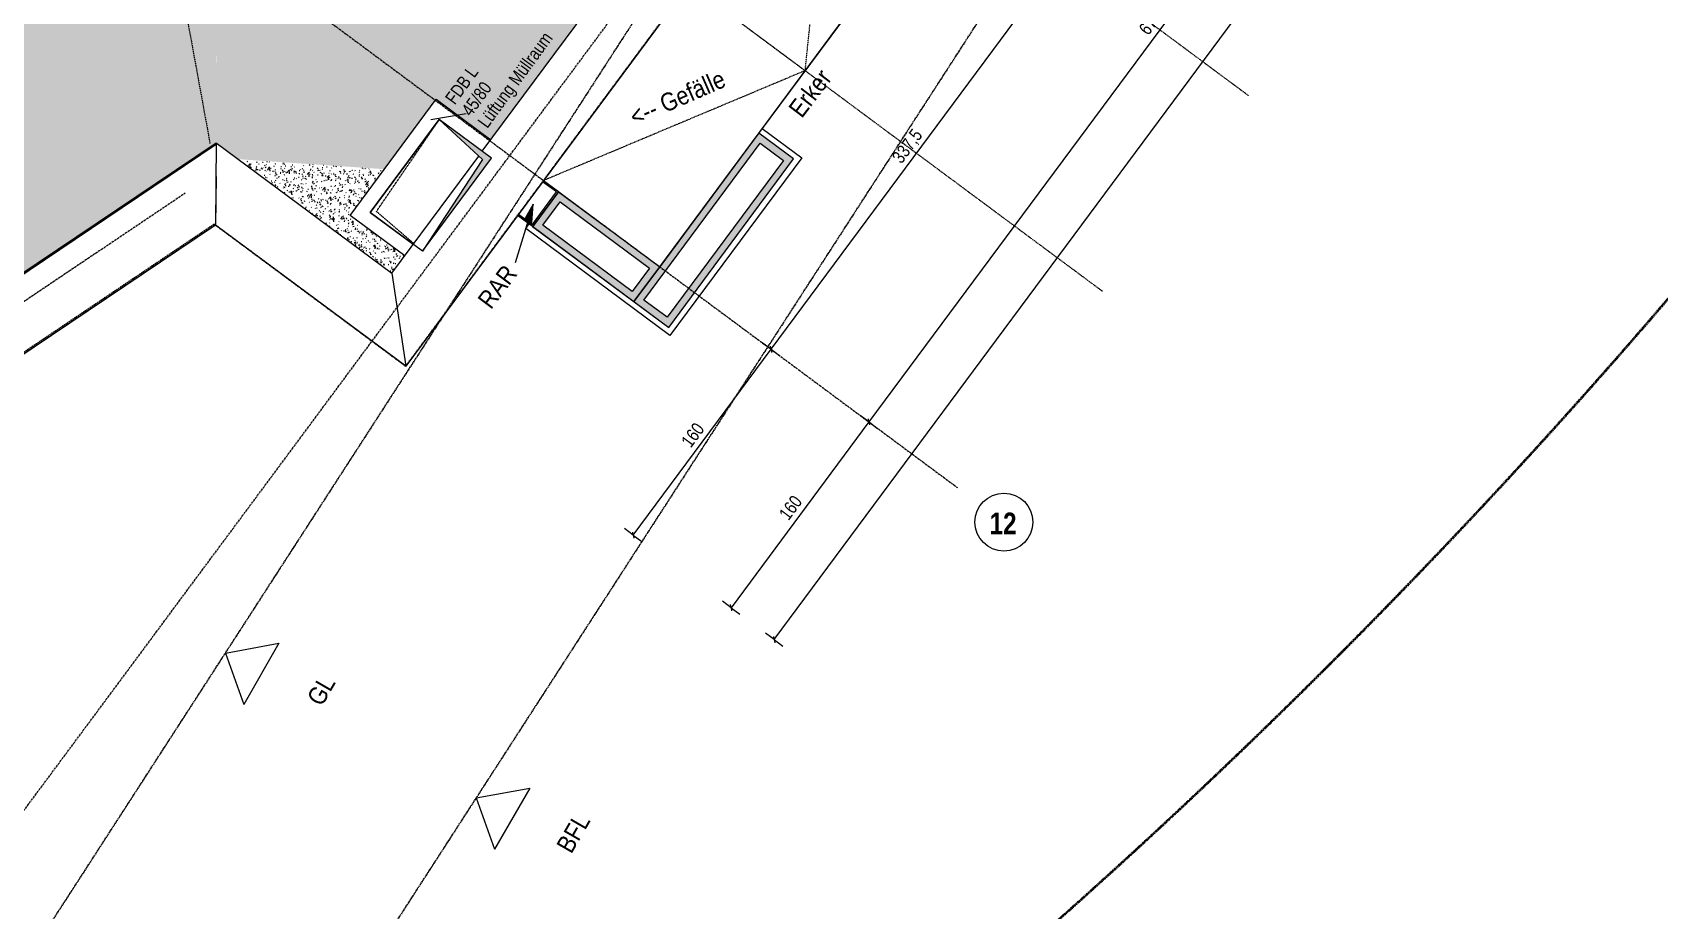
# Model space of a CAD drawing. Header units: centimetres. Extents: x -4512 to 25286, y -2765 to 13485.
# Drawn here: x 20640 to 21764, y 9664 to 10271 of the extents above; entities that cross this region are included whole.
import ezdxf

# ---------------------------------------------------------------- set-up
doc = ezdxf.new("R2010")
doc.units = ezdxf.units.CM
for name, pattern in [('_Referenzebene_', [0.6, 0.4, -0.1, 0, -0.1]), ('DB_Strichlinie', [0.215, 0.15, -0.065]), ('DB_Strichpunkt', [0.28, 0.15, -0.065, 0, -0.065]), ('Grundgrenze', [0.9, 0.4, -0.1, 0.1, -0.1, 0.1, -0.1]), ('Rasterlinie', [2.2225, 1.27, -0.3175, 0.3175, -0.3175]), ('Verdeckt 0_5', [0.10584, 0.05292, -0.05292])]:
    doc.linetypes.add(name, pattern=pattern)
for name, color, linetype, lineweight in [('A-ANNO-DIMS', 7, 'Continuous', 5), ('A-ANNO-DIMS-50', 7, 'Continuous', 5), ('A-DETL-GENF', 7, 'Continuous', 9), ('A-FLOR', 7, 'Continuous', 9), ('A-FLOR-PATT', 7, 'Continuous', 9), ('A-GENM', 7, 'Continuous', 9), ('A-GENM-IDEN', 7, 'Continuous', 5), ('A-GLAZ-CWMG', 7, 'Continuous', 9), ('A-WALL', 7, 'Continuous', 9), ('I-WALL', 7, 'Continuous', 9), ('Q-SPCQ', 7, 'Continuous', 9), ('S-GRID', 7, 'Continuous', 5), ('S-GRID-IDEN', 7, 'Continuous', 13), ('Text', 7, 'Continuous', 5)]:
    doc.layers.add(name, color=color, linetype=linetype, lineweight=lineweight)
doc.layers.add('A-DETL', color=251, linetype='Continuous', lineweight=9, true_color=0x4f4f4f)
doc.layers.add('C-PROP-LINE', color=96, linetype='Grundgrenze', lineweight=25, true_color=0x008000)
doc.styles.add('Arial', font='arial.ttf', dxfattribs={"width": 0.85, "height": 12.5})
doc.styles.add('Arial Unicode MS_3', font='ARIALUNI.ttf', dxfattribs={"width": 0.8, "height": 9})
doc.styles.add('Arial Unicode MS_4', font='ARIALUNI.ttf', dxfattribs={"width": 0.85, "height": 12.5})
doc.styles.add('Arial Unicode MS_B', font='', dxfattribs={"width": 0.8, "height": 15})
doc.styles.add('Arial_2', font='arial.ttf', dxfattribs={"width": 0.8, "height": 9})
doc.styles.get('Arial Unicode MS_B').set_extended_font_data('Arial Unicode MS', bold=True)
doc.dimstyles.new('M_1_100', dxfattribs={"dimscale": 30.48, "dimtxt": 9.052604, "dimasz": 0.098425, "dimexe": 0.246063, "dimexo": 0.0625, "dimgap": 0.032808, "dimtad": 1, "dimdec": 1, "dimrnd": 0.5, "dimdsep": 46, "dimtxsty": 'Arial Unicode MS_3', "dimblk1": 'OBLIQUE', "dimblk2": 'OBLIQUE', "dimsah": 1, "dimcen": 0.09, "dimazin": 0, "dimtfac": 1, "dimtdec": 4, "dimtix": 1, "dimtmove": 0, "dimatfit": 3, "dimfxl": 0.246063, "dimfxlon": 1, "dimtvp": 1, "dimtolj": 1, "dimtzin": 0, "dimlwd": 13, "dimlwe": 13, "dimarcsym": 2})

# ---------------------------------------------------------------- blocks, each defined once
blk = doc.blocks.new('062_HNP_Attikaverblechung - 062_Attikaverblechung-14013496-DD - FOK AF 300')
at = {"layer": 'A-GENM', "lineweight": 5}
for p, q in [((-19.2, -27.4), (0, 0)), ((0, 0), (1424.7, 0)), ((1378.7, -46), (-31.6, -46))]:
    blk.add_line(p, q, dxfattribs=at)
blk = doc.blocks.new('062_HNP_Attikaverblechung - 062_Attikaverblechung-6400280-DD - FOK AF 300')
at = {"layer": 'A-GENM', "lineweight": 5}
for p, q in [((0.9, 0), (760, 0)), ((714, -46), (760, 0)), ((171.5, -46), (0.9, -46)), ((714, -46), (241.5, -46))]:
    blk.add_line(p, q, dxfattribs=at)
blk = doc.blocks.new('062_HNP_Attikaverblechung - 062_Attikaverblechung-14013508-DD - FOK AF 300')
at = {"layer": 'A-GENM', "lineweight": 5}
for p, q in [((0, 0), (163.8, 0)), ((46, -46), (0, 0)), ((197.2, -46), (163.8, 0)), ((197.2, -46), (46, -46))]:
    blk.add_line(p, q, dxfattribs=at)
blk = doc.blocks.new('Rechteckiger Pfosten - 100x120-9620033-DD - FOK AF 300')
at = {"layer": 'A-GLAZ-CWMG'}
blk.add_line((34465.5, 10201.4), (34396.7, 10108.7), dxfattribs=at)
blk = doc.blocks.new('Rechteckiger Pfosten - 100x120-9620021-DD - FOK AF 300')
at = {"layer": 'A-GLAZ-CWMG'}
blk.add_line((34528.9, 10287), (34465.5, 10201.4), dxfattribs=at)
blk = doc.blocks.new('HNP_Pflanztog - Planztrog mit Boden-19682215-DD - FOK AF 300')
at = {"layer": 'Q-SPCQ', "true_color": 0xcbcbcb}
h = blk.add_hatch(color=9, dxfattribs=at)
h.paths.add_polyline_path([(25, 140), (25, 5), (5, 5), (5, 140), (23.3, 140)])
h.paths.add_polyline_path([(30, 0), (30, 145), (0, 145), (0, 0), (28.7, 0)])
at = {"layer": 'Q-SPCQ', "lineweight": 5}
for p, q in [((30, 145), (0, 145)), ((5, 5), (5, 140)), ((5, 140), (25, 140)), ((25, 140), (25, 5)), ((30, 0), (30, 145)), ((0, 30), (0, 0)), ((0, 0), (30, 0)), ((25, 5), (5, 5))]:
    blk.add_line(p, q, dxfattribs=at)
blk = doc.blocks.new('HNP_Pflanztog - Planztrog mit Boden-19686888-DD - FOK AF 300')
at = {"layer": 'Q-SPCQ', "true_color": 0xcbcbcb}
h = blk.add_hatch(color=9, dxfattribs=at)
h.paths.add_polyline_path([(0, 0), (30, 0), (30, 87), (0, 87), (0, 3.4)])
h.paths.add_polyline_path([(5, 5), (5, 82), (25, 82), (25, 5), (5, 5)])
at = {"layer": 'Q-SPCQ', "lineweight": 5}
for p, q in [((0, 87), (0, 0)), ((30, 87), (0, 87)), ((5, 5), (5, 82)), ((5, 82), (25, 82)), ((25, 82), (25, 5)), ((0, 0), (30, 0)), ((25, 5), (5, 5))]:
    blk.add_line(p, q, dxfattribs=at)
blk = doc.blocks.new('HNP_DD_Symbol - DD_Symbol_L-15163051-DD - FOK AF 300')
at = {"layer": 'A-GENM', "linetype": 'DB_Strichlinie'}
for p, q in [((79.4, -8), (77, -42)), ((77, -42), (0, -45))]:
    blk.add_line(p, q, dxfattribs=at)
blk = doc.blocks.new('HNP_BD_Symbol - BD_Symbol-7671377-DD - FOK AF 300')
at = {"layer": 'A-DETL-GENF', "true_color": 0xc0c0c0}
blk.add_hatch(color=9, dxfattribs=at).paths.add_polyline_path([(80, 0), (0, 0), (0, -45), (4.5, -4.5), (78, -0.1)])
at = {"layer": 'A-DETL-GENF'}
for p, q in [((80, 0), (0, 0)), ((0, 0), (0, -45)), ((0, -45), (4.5, -4.5)), ((4.5, -4.5), (80, 0))]:
    blk.add_line(p, q, dxfattribs=at)
at = {"layer": 'A-GENM'}
for p, q in [((0, 0), (0, -45)), ((80, 0), (0, 0)), ((80, 0), (80, -45)), ((80, -45), (0, -45))]:
    blk.add_line(p, q, dxfattribs=at)
blk = doc.blocks.new('Family - ___-3356438-DD - FOK AF 300')
at = {"layer": 'C-PROP-LINE', "color": 1, "true_color": 0xff0000}
blk.add_arc((31751.1, 12946.6), 4399.2, 307.0818, 334.045, dxfattribs=at)
blk = doc.blocks.new('Family - ___-3356490-DD - FOK AF 300')
at = {"layer": 'C-PROP-LINE', "color": 1, "true_color": 0xff0000}
for p, q in [((33969, 9644.5), (36027.4, 12828.4)), ((36251.5, 12806.7), (34090, 9463.3))]:
    blk.add_line(p, q, dxfattribs=at)
blk = doc.blocks.new('Family - ___-4252337-DD - FOK AF 300')
at = {"layer": 'C-PROP-LINE', "color": 5, "lineweight": 35, "true_color": 0x0000ff}
blk.add_arc((31751.1, 12946.6), 4399.2, 307.0818, 334.045, dxfattribs=at)
blk = doc.blocks.new('Family - ___-5162724-DD - FOK AF 300')
at = {"layer": 'C-PROP-LINE', "linetype": '_Referenzebene_'}
for p, q in [((34221.1, 10039.9), (36030.2, 12478.6)), ((33603.5, 9811.6), (34088.8, 10138.1)), ((34088.8, 10138.1), (34221.1, 10039.9))]:
    blk.add_line(p, q, dxfattribs=at)
blk = doc.blocks.new('Raster - Raster horizontal Kreis-118396-DD - FOK AF 300')
at = {"layer": 'S-GRID-IDEN'}
blk.add_circle((0, 0), 0.4, dxfattribs=at)
blk = doc.blocks.new('DIMBLOCK25-DD - FOK AF 300')
at = {"layer": 'A-ANNO-DIMS-50', "lineweight": 13}
for p, q in [((21620, 10543.5), (21217.9, 10001.4)), ((21620, 10543.5), (21614, 10548)), ((21620, 10543.5), (21619.7, 10545.6)), ((21620, 10543.5), (21620.4, 10541.4)), ((21620, 10543.5), (21626.1, 10539.1)), ((21217.9, 10001.4), (21211.9, 10005.9)), ((21217.9, 10001.4), (21217.6, 10003.5)), ((21217.9, 10001.4), (21218.2, 9999.3)), ((21217.9, 10001.4), (21223.9, 9996.9))]:
    blk.add_line(p, q, dxfattribs=at)
at = {"layer": 'A-ANNO-DIMS-50', "color": 0, "lineweight": 13, "insert": (21403.8, 10273.4), "char_height": 9, "width": 19.916, "attachment_point": 1, "rotation": 53.4303, "line_spacing_factor": 1.117605, "style": 'Arial Unicode MS_3'}
blk.add_mtext('675', dxfattribs=at)
blk = doc.blocks.new('_Oblique')
at = {"color": 0, "linetype": 'ByBlock', "lineweight": -2}
blk.add_line((-0.5, -0.5), (0.5, 0.5), dxfattribs=at)
blk = doc.blocks.new('DIMBLOCK26-DD - FOK AF 300')
at = {"layer": 'A-ANNO-DIMS-50', "lineweight": 13}
for p, q in [((21217.9, 10001.4), (21122.6, 9873)), ((21217.9, 10001.4), (21211.9, 10005.9)), ((21217.9, 10001.4), (21217.6, 10003.5)), ((21217.9, 10001.4), (21218.2, 9999.3)), ((21217.9, 10001.4), (21223.9, 9996.9)), ((21122.6, 9873), (21116.6, 9877.5)), ((21122.6, 9873), (21122.3, 9875.1)), ((21122.6, 9873), (21123, 9870.9)), ((21122.6, 9873), (21128.7, 9868.6))]:
    blk.add_line(p, q, dxfattribs=at)
at = {"layer": 'A-ANNO-DIMS-50', "color": 0, "lineweight": 13, "insert": (21155.1, 9938.1), "char_height": 9, "width": 19.916, "attachment_point": 1, "rotation": 53.4303, "line_spacing_factor": 1.117605, "style": 'Arial Unicode MS_3'}
blk.add_mtext('160', dxfattribs=at)
blk = doc.blocks.new('DIMBLOCK27-DD - FOK AF 300')
at = {"layer": 'A-ANNO-DIMS-50', "lineweight": 13}
for p, q in [((23387.2, 12863.4), (23381.2, 12867.9)), ((23387.2, 12863.4), (23386.9, 12865.5)), ((21152.4, 9850.9), (23387.2, 12863.4)), ((23387.2, 12863.4), (23387.5, 12861.3)), ((23387.2, 12863.4), (23393.2, 12858.9)), ((21152.4, 9850.9), (21146.4, 9855.4)), ((21152.4, 9850.9), (21152.1, 9853)), ((21152.4, 9850.9), (21152.8, 9848.8)), ((21152.4, 9850.9), (21158.5, 9846.5))]:
    blk.add_line(p, q, dxfattribs=at)
at = {"layer": 'A-ANNO-DIMS-50', "color": 0, "lineweight": 13, "insert": (22252.3, 11354.8), "char_height": 9, "width": 29.773, "attachment_point": 1, "rotation": 53.4303, "line_spacing_factor": 1.117605, "style": 'Arial Unicode MS_3'}
blk.add_mtext('3.751', dxfattribs=at)
blk = doc.blocks.new('DIMBLOCK64-DD - FOK AF 300')
at = {"layer": 'A-ANNO-DIMS-50', "lineweight": 13}
for p, q in [((21150.3, 10051.6), (21144.2, 10056)), ((21150.3, 10051.6), (21149.9, 10053.7)), ((21055, 9923.2), (21150.3, 10051.6)), ((21150.3, 10051.6), (21150.6, 10049.5)), ((21150.3, 10051.6), (21156.3, 10047.1)), ((21055, 9923.2), (21049, 9927.7)), ((21055, 9923.2), (21054.7, 9925.3)), ((21055, 9923.2), (21055.3, 9921.1)), ((21055, 9923.2), (21061, 9918.7))]:
    blk.add_line(p, q, dxfattribs=at)
at = {"layer": 'A-ANNO-DIMS-50', "color": 0, "lineweight": 13, "insert": (21087.5, 9988.3), "char_height": 9, "width": 19.916, "attachment_point": 1, "rotation": 53.4303, "line_spacing_factor": 1.117605, "style": 'Arial Unicode MS_3'}
blk.add_mtext('160', dxfattribs=at)
blk = doc.blocks.new('DIMBLOCK65-DD - FOK AF 300')
at = {"layer": 'A-ANNO-DIMS-50', "lineweight": 13}
for p, q in [((21351.3, 10322.6), (21345.3, 10327.1)), ((21351.3, 10322.6), (21351, 10324.7)), ((21150.3, 10051.6), (21351.3, 10322.6)), ((21351.3, 10322.6), (21351.7, 10320.5)), ((21351.3, 10322.6), (21357.4, 10318.2)), ((21150.3, 10051.6), (21144.2, 10056)), ((21150.3, 10051.6), (21149.9, 10053.7)), ((21150.3, 10051.6), (21150.6, 10049.5)), ((21150.3, 10051.6), (21156.3, 10047.1))]:
    blk.add_line(p, q, dxfattribs=at)
at = {"layer": 'A-ANNO-DIMS-50', "color": 0, "lineweight": 13, "insert": (21233.2, 10184.7), "char_height": 9, "width": 29.773, "attachment_point": 1, "rotation": 53.4303, "line_spacing_factor": 1.117605, "style": 'Arial Unicode MS_3'}
blk.add_mtext('337,5', dxfattribs=at)

msp = doc.modelspace()

# ---------------------------------------------------------------- hatches: boundary and pattern name
at = {"layer": 'A-FLOR-PATT', "lineweight": 5, "true_color": 0x787878}
h = msp.add_hatch(dxfattribs=at)
h.set_pattern_fill('FP_113', color=8, style=0, pattern_type=2)
h.set_pattern_definition([(50.008, (-13316.602, -6.496), (9.1076728, -0.7940189), [0.9525, -10.477]), (355.019, (-13316.602, -6.496), (-1.7613824, 9.5510016), [0.76185, -8.38]), (100.452, (-13315.843, -6.562), (7.346272, 8.7570028), [0.80932, -8.903]), (46.194, (-13316.602, -3.956), (13.5516817, -2.0974836), [1.429, -15.716]), (96.636, (-13315.473, -4.131), (11.8676304, 12.3733356), [1.214, -13.354]), (351.203, (-13316.602, -3.956), (11.8679466, 12.373544), [1.143, -12.57]), (21.017, (-13315.333, -4.591), (7.5797377, -5.1094783), [0.95244, -10.477]), (326.013, (-13315.333, -4.591), (3.0897426, 9.209053), [0.76175, -8.379]), (71.454, (-13314.701, -5.016), (10.6689523, 4.0994606), [0.80945, -8.904]), (37.512, (-13316.6017, -6.496), (0.15483508, 4.22740063), [0.4191, -7.861, 0.4191, -8.09, -8.414]), (37.512, (-13316.6017, -6.496), (0.15483508, 4.22740063), [-16.789, 0.4191, -7.995]), (7.519, (-13316.6017, -6.496), (3.3402477, 5.0091591), [0.41905, -4.432, 0.41905, -7.67, -3.206]), (7.519, (-13316.6017, -6.496), (3.3402477, 5.0091591), [-12.94, 0.41905, -2.787]), (327.513, (-13319.4337, -6.497), (6.77812838, -0.2840365), [0.41897, -2.755, 0.41897, -9.484, -13.14]), (327.513, (-13319.4337, -6.497), (6.77812838, -0.2840365), [-13.077, 0.41897, -12.721]), (317.51, (-13320.704, -6.497), (7.404935, 1.2737421), [0.41896, -3.707, 0.41896, -6.157, -9.331]), (317.51, (-13320.704, -6.497), (7.404935, 1.2737421), [-10.703, 0.41896, -8.912])])
h.paths.add_polyline_path([(20239.234, 9839.573), (20264.193, 9856.362), (20477.024, 10078.332), (20462.185, 10100.232), (20478.742, 10111.451), (20491.179, 10093.095), (20711.168, 10322.53), (20441.572, 10519.933), (20368.75, 10275.071), (20378.315, 10260.749), (20361.682, 10249.642), (20361.34, 10250.154), (20342.632, 10187.25), (20445.214, 10256.253), (20515.54, 10151.705), (20410.992, 10081.379), (20341.757, 10184.305), (20325.203, 10128.645), (20339.883, 10138.505), (20351.035, 10121.902), (20326.131, 10105.175), (20331.707, 10096.874), (20316.635, 10099.834), (20243.661, 9854.46)])
h.paths.add_polyline_path([(20500.4, 10222.375), (20489.226, 10238.963), (20514.107, 10255.724), (20508.52, 10264.018), (20536.281, 10258.605), (20530.868, 10230.843), (20525.281, 10239.137), (20501.661, 10223.225)])
h = msp.add_hatch(dxfattribs=at)
h.set_pattern_fill('FP_101', color=8, style=0, pattern_type=2)
h.set_pattern_definition([(50.015, (-13300.407, -10.04), (9.1057183, -0.793796), [0.95247, -10.477]), (355.016, (-13300.407, -10.04), (-1.7617916, 9.552177), [0.76171, -8.379]), (100.449, (-13299.648, -10.106), (7.3445822, 8.7572389), [0.80939, -8.903]), (46.201, (-13300.407, -7.5), (13.5491396, -2.097301), [1.429, -15.715]), (96.634, (-13299.278, -7.675), (11.86596, 12.3736836), [1.214, -13.355]), (351.199, (-13300.407, -7.5), (11.865999, 12.3741626), [1.143, -12.568]), (21.021, (-13299.137, -8.134), (7.5785862, -5.1106), [0.9523, -10.475]), (326.005, (-13299.137, -8.134), (3.0893702, 9.2097397), [0.76169, -8.379]), (71.458, (-13298.506, -8.56), (10.667082, 4.0986273), [0.8095, -8.904]), (37.519, (-13300.4067, -10.04), (0.1543186, 4.22741952), [0.41906, -7.861, 0.41906, -8.089, -8.413]), (37.519, (-13300.4067, -10.04), (0.1543186, 4.22741952), [-16.788, 0.41906, -7.994]), (7.519, (-13300.4067, -10.04), (3.34011687, 5.0101505), [0.41897, -4.431, 0.41897, -7.668, -3.206]), (7.519, (-13300.4067, -10.04), (3.34011687, 5.0101505), [-12.937, 0.41897, -2.787]), (327.505, (-13303.2377, -10.041), (6.7772452, -0.28444567), [0.41893, -2.755, 0.41893, -9.483, -13.139]), (327.505, (-13303.2377, -10.041), (6.7772452, -0.28444567), [-13.076, 0.41893, -12.72]), (317.501, (-13304.507, -10.041), (7.4036604, 1.2739301), [0.41894, -3.707, 0.41894, -6.157, -9.331]), (317.501, (-13304.507, -10.041), (7.4036604, 1.2739301), [-10.702, 0.41894, -8.912])])
h.paths.add_polyline_path([(20956.616, 10196.477), (21137.49, 10440.293), (20850.685, 10355.522), (20836.224, 10336.028), (20821.554, 10346.911), (20767.126, 10330.824), (20906.703, 10208.078), (20918.87, 10224.478), (20951.039, 10200.614)])
h.paths.add_polyline_path([(20887.848, 10235.041), (20887.848, 10235.041), (20879.252, 10241.418)])
h = msp.add_hatch(dxfattribs=at)
h.set_pattern_fill('FP_116', color=8, style=0, pattern_type=2)
h.set_pattern_definition([(50, (-13323.377, 0), (9.1090939, -0.7965761), [0.9525, -10.478]), (355, (-13323.377, 0), (-1.7621127, 9.55293), [0.762, -8.382]), (100.451, (-13322.618, -0.066), (7.3475896, 8.7560726), [0.8095, -8.905]), (46.184, (-13323.377, 2.54), (13.55348, -2.1019258), [1.429, -15.716]), (96.636, (-13322.248, 2.365), (11.869848, 12.37158), [1.214, -13.357]), (351.184, (-13323.377, 2.54), (11.870226, 12.3709024), [1.143, -12.573]), (21, (-13322.107, 1.905), (7.5808053, -5.1128775), [0.9525, -10.478]), (326, (-13322.107, 1.905), (3.090174, 9.20947), [0.762, -8.382]), (71.451, (-13321.475, 1.479), (10.6713749, 4.0960515), [0.8095, -8.905]), (37.5, (-13323.3767, 0), (0.15431835, 4.2275527), [0.4191, -7.861, 0.4191, -8.09, -8.414]), (37.5, (-13323.3767, 0), (0.15431835, 4.2275527), [-16.789, 0.4191, -7.995]), (7.5, (-13323.3767, 0), (3.34078667, 5.0089121), [0.4191, -4.432, 0.4191, -7.671, -3.207]), (7.5, (-13323.3767, 0), (3.34078667, 5.0089121), [-12.941, 0.4191, -2.788]), (327.5, (-13326.2087, 0), (6.77975054, -0.286649), [0.4191, -2.756, 0.4191, -9.487, -13.145]), (327.5, (-13326.2087, 0), (6.77975054, -0.286649), [-13.081, 0.4191, -12.725]), (317.5, (-13327.479, 0), (7.4066317, 1.2710985), [0.4191, -3.708, 0.4191, -6.159, -9.334]), (317.5, (-13327.479, 0), (7.4066317, 1.2710985), [-10.706, 0.4191, -8.915])])
h.paths.add_polyline_path([(20264.193, 9856.362), (20766.72, 10194.356), (20767.221, 10193.985), (20767.126, 10330.824), (20743.294, 10298.699), (20711.168, 10322.53), (20491.179, 10093.095), (20495.57, 10086.615), (20503.849, 10092.224), (20498.51, 10064.448), (20470.734, 10069.787), (20479.013, 10075.396), (20477.024, 10078.332), (20287.792, 9880.975)])
h = msp.add_hatch(dxfattribs=at)
h.set_pattern_fill('FP_117', color=8, style=0, pattern_type=2)
h.set_pattern_definition([(50.019, (-13274.426, 0.034), (9.102561, -0.7969916), [0.95223, -10.475]), (354.997, (-13274.426, 0.034), (-1.7606163, 9.552935), [0.76149, -8.376]), (100.445, (-13273.667, -0.0325), (7.3422433, 8.7561822), [0.80948, -8.904]), (46.203, (-13274.426, 2.574), (13.54509, -2.1025728), [1.428, -15.711]), (96.631, (-13273.297, 2.399), (11.861757, 12.3714916), [1.214, -13.357]), (351.178, (-13274.426, 2.574), (11.862628, 12.3710395), [1.142, -12.565]), (21.013, (-13273.156, 1.939), (7.5754307, -5.1136674), [0.95194, -10.471]), (325.982, (-13273.156, 1.939), (3.0878038, 9.2096383), [0.76165, -8.378]), (71.463, (-13272.525, 1.513), (10.6635564, 4.0964015), [0.80945, -8.904]), (37.519, (-13274.4257, 0.034), (0.1543186, 4.22741952), [0.41892, -7.858, 0.41892, -8.086, -8.41]), (37.519, (-13274.4257, 0.034), (0.1543186, 4.22741952), [-16.782, 0.41892, -7.991]), (7.505, (-13274.4257, 0.034), (3.3383667, 5.0089424), [0.41882, -4.429, 0.41882, -7.666, -3.205]), (7.505, (-13274.4257, 0.034), (3.3383667, 5.0089424), [-12.933, 0.41882, -2.786]), (327.482, (-13277.2557, 0.034), (6.77490647, -0.2869343), [0.4189, -2.755, 0.4189, -9.482, -13.138]), (327.482, (-13277.2557, 0.034), (6.77490647, -0.2869343), [-13.075, 0.4189, -12.719]), (317.481, (-13278.525, 0.034), (7.4012788, 1.2712232), [0.41895, -3.707, 0.41895, -6.157, -9.331]), (317.481, (-13278.525, 0.034), (7.4012788, 1.2712232), [-10.702, 0.41895, -8.912])])
h.paths.add_polyline_path([(20882.976, 10176.094), (20906.703, 10208.078), (20767.126, 10330.824), (20767.227, 10193.98), (20782.02, 10183.006), (20879.252, 10176.349)])
h = msp.add_hatch(dxfattribs=at)
h.set_pattern_fill('FP_118', color=8, style=0, pattern_type=2)
h.set_pattern_definition([(50.029, (-13290.333, -28.885), (9.103365, -0.7868263), [0.9525, -10.477]), (355.059, (-13290.333, -28.885), (-1.7613342, 9.5461779), [0.76148, -8.376]), (100.452, (-13289.574, -28.951), (7.3427775, 8.7594088), [0.80898, -8.899]), (46.217, (-13290.333, -26.347), (13.546055, -2.08723), [1.429, -15.716]), (96.635, (-13289.204, -26.52), (11.8632954, 12.377633), [1.214, -13.349]), (351.242, (-13290.333, -26.347), (11.863018, 12.378045), [1.142, -12.564]), (21.055, (-13289.064, -26.98), (7.5760883, -5.1028728), [0.95228, -10.475]), (326.038, (-13289.064, -26.98), (3.0882123, 9.2087243), [0.76121, -8.373]), (71.46, (-13288.432, -27.405), (10.6647364, 4.105012), [0.80937, -8.903]), (37.542, (-13290.3327, -28.885), (0.15384028, 4.2258953), [0.41908, -7.861, 0.41908, -8.09, -8.413]), (37.542, (-13290.3327, -28.885), (0.15384028, 4.2258953), [-16.789, 0.41908, -7.994]), (7.56, (-13290.3327, -28.885), (3.33890813, 5.0098286), [0.41891, -4.43, 0.41891, -7.667, -3.205]), (7.56, (-13290.3327, -28.885), (3.33890813, 5.0098286), [-12.935, 0.41891, -2.786]), (327.539, (-13293.1627, -28.888), (6.7757253, -0.27935047), [0.41867, -2.753, 0.41867, -9.477, -13.131]), (327.539, (-13293.1627, -28.888), (6.7757253, -0.27935047), [-13.068, 0.41867, -12.712]), (317.529, (-13294.432, -28.89), (7.4022993, 1.2782233), [0.41866, -3.704, 0.41866, -6.153, -9.325]), (317.529, (-13294.432, -28.89), (7.4022993, 1.2782233), [-10.695, 0.41866, -8.906])])
h.paths.add_polyline_path([(20888.192, 10104.243), (20890.753, 10107.694), (20897.036, 10116.164), (20859.29, 10144.165), (20882.976, 10176.094), (20782.02, 10183.006), (20885.814, 10106.007)])
at = {"layer": 'Text'}
msp.add_hatch(color=256, dxfattribs=at).paths.add_polyline_path([(20985.771, 10152.026), (20979.497, 10140.865), (20984.802, 10139.259)])

# ---------------------------------------------------------------- linework, layer by layer
at = {"layer": 'A-DETL', "color": 7, "linetype": 'Verdeckt 0_5', "lineweight": 5}
for p, q in [((21173.845, 10244.195), (21194.072, 10439.306)), ((21093.507, 10303.793), (21173.845, 10244.195)), ((20743.294, 10298.699), (20762.498, 10193.753)), ((21173.845, 10244.195), (20992.956, 10168.239))]:
    msp.add_line(p, q, dxfattribs=at)
at = {"layer": 'A-DETL', "color": 1, "true_color": 0xff0000}
for p, q in [((20773.102, 9841.629), (20810.139, 9848.407)), ((20773.102, 9841.629), (20785.751, 9806.165)), ((20810.139, 9848.407), (20785.751, 9806.165)), ((20946.526, 9741.502), (20983.563, 9748.28)), ((20946.526, 9741.502), (20959.175, 9706.039)), ((20983.563, 9748.28), (20959.175, 9706.039))]:
    msp.add_line(p, q, dxfattribs=at)
at = {"layer": 'A-FLOR'}
for p, q in [((21073.28, 10108.685), (21274.362, 10379.743)), ((20992.966, 10168.266), (21073.28, 10108.685)), ((21003.333, 10160.549), (21036.096, 10136.27))]:
    msp.add_line(p, q, dxfattribs=at)
at = {"layer": 'A-GENM', "lineweight": 5}
for p, q in [((20950.658, 10188.446), (22669.46, 12505.367)), ((22706.882, 12478.605), (20897.729, 10039.892)), ((20888.192, 10104.243), (20948.208, 10185.144)), ((20888.192, 10104.243), (20897.729, 10039.892))]:
    msp.add_line(p, q, dxfattribs=at)
at = {"layer": 'A-GENM-IDEN'}
msp.add_line((20915.182, 10210.489), (20939.438, 10214.471), dxfattribs=at)
at = {"layer": 'A-WALL'}
for p, q in [((21165.888, 10183.169), (21141.818, 10201.026)), ((21144.201, 10204.238), (21171.484, 10183.998)), ((21079.498, 10066.715), (21165.888, 10183.169)), ((21171.484, 10183.998), (21080.327, 10061.119)), ((21001.947, 10160.358), (20992.37, 10167.462)), ((20992.966, 10168.265), (21003.346, 10160.565)), ((20985.264, 10137.87), (21001.947, 10160.358)), ((21003.346, 10160.565), (20985.472, 10136.471)), ((20985.472, 10136.471), (20975.092, 10144.171)), ((20975.688, 10144.975), (20985.264, 10137.87)), ((20980.738, 10134.998), (20983.121, 10138.211)), ((21080.327, 10061.119), (20980.738, 10134.998)), ((20985.472, 10136.468), (21079.498, 10066.715))]:
    msp.add_line(p, q, dxfattribs=at)
at = {"layer": 'I-WALL'}
for p, q in [((20859.29, 10144.165), (20918.87, 10224.478)), ((20918.87, 10224.478), (20956.616, 10196.477)), ((20920.943, 10210.489), (20873.279, 10146.238)), ((19595.974, 9406.874), (20766.693, 10194.377)), ((20897.036, 10116.164), (20859.29, 10144.165)), ((20873.279, 10146.238), (20902.994, 10124.195))]:
    msp.add_line(p, q, dxfattribs=at)
at = {"layer": 'S-GRID', "linetype": 'Rasterlinie'}
for p, q in [((20425.871, 9452.486), (23103.129, 13061.419)), ((19725.38, 11108.618), (21279.09, 9956.006)), ((20745.34, 10159.525), (18274.337, 8497.365))]:
    msp.add_line(p, q, dxfattribs=at)
at = {"layer": 'S-GRID', "color": 8, "linetype": 'DB_Strichpunkt', "true_color": 0x808080}
for p, q in [((19936.817, 11371.994), (21480.172, 10227.062)), ((19836.276, 11236.465), (21379.63, 10091.533))]:
    msp.add_line(p, q, dxfattribs=at)
at = {"layer": 'Text'}
for p, q in [((20985.771, 10152.026), (20973.477, 10111.411)), ((20985.771, 10152.026), (20979.497, 10140.865)), ((20984.802, 10139.259), (20985.771, 10152.026)), ((20979.497, 10140.865), (20984.802, 10139.259))]:
    msp.add_line(p, q, dxfattribs=at)

# ---------------------------------------------------------------- block references
at = {"layer": 'A-GENM'}
for name, p, rotation in [('HNP_BD_Symbol - BD_Symbol-7671377-DD - FOK AF 300', (20957.084, 10183.678), 233.4302660668001), ('HNP_DD_Symbol - DD_Symbol_L-15163051-DD - FOK AF 300', (20957.084, 10183.678), 233.4302660668001), ('062_HNP_Attikaverblechung - 062_Attikaverblechung-14013496-DD - FOK AF 300', (20766.155, 10137.5), 213.9273521158906), ('062_HNP_Attikaverblechung - 062_Attikaverblechung-14013508-DD - FOK AF 300', (20897.729, 10039.892), 143.4302660667977), ('062_HNP_Attikaverblechung - 062_Attikaverblechung-6400280-DD - FOK AF 300', (20280.093, 9811.618), 303.927352115891)]:
    msp.add_blockref(name, p, dxfattribs=dict(at, rotation=rotation))
at = {"layer": 'A-GLAZ-CWMG'}
for name in ['Rechteckiger Pfosten - 100x120-9620021-DD - FOK AF 300', 'Rechteckiger Pfosten - 100x120-9620033-DD - FOK AF 300']:
    msp.add_blockref(name, (-13323.377, 0), dxfattribs=at)
at = {"layer": 'C-PROP-LINE', "color": 5, "lineweight": 35, "true_color": 0x0000ff}
msp.add_blockref('Family - ___-4252337-DD - FOK AF 300', (-13323.377, 0), dxfattribs=at)
at = {"layer": 'C-PROP-LINE', "linetype": '_Referenzebene_'}
msp.add_blockref('Family - ___-5162724-DD - FOK AF 300', (-13323.377, 0), dxfattribs=at)
at = {"layer": 'C-PROP-LINE', "color": 1, "true_color": 0xff0000}
for name in ['Family - ___-3356438-DD - FOK AF 300', 'Family - ___-3356490-DD - FOK AF 300']:
    msp.add_blockref(name, (-13323.377, 0), dxfattribs=at)
at = {"layer": 'Q-SPCQ'}
for name, rotation in [('HNP_Pflanztog - Planztrog mit Boden-19682215-DD - FOK AF 300', 323.4302660667984), ('HNP_Pflanztog - Planztrog mit Boden-19686888-DD - FOK AF 300', 53.43026606679535)]:
    msp.add_blockref(name, (21055.403, 10084.589), dxfattribs=dict(at, rotation=rotation))
at = {"layer": 'S-GRID-IDEN', "xscale": 49.99999999999998, "yscale": 49.99999999999998, "zscale": 49.99999999999998, "rotation": 233.4303073949235}
msp.add_blockref('Raster - Raster horizontal Kreis-118396-DD - FOK AF 300', (21311.215, 9932.174), dxfattribs=at)

# ---------------------------------------------------------------- texts
at = {"layer": 'A-GENM-IDEN', "char_height": 9, "attachment_point": 1, "rotation": 54, "style": 'Arial_2'}
for s, insert, width in [('Lüftung Müllraum', (20946.861, 10209.077), 91.39237), ('FDB L', (20924.386, 10225.407), 33.99155), ('45/80', (20935.624, 10217.242), 30.14345)]:
    msp.add_mtext(s, dxfattribs=dict(at, insert=insert, width=width))
at = {"layer": 'S-GRID-IDEN', "color": 191, "lineweight": 25, "true_color": 0xb46efa, "insert": (21301.295, 9938.734), "char_height": 15, "width": 23.72995, "attachment_point": 1, "style": 'Arial Unicode MS_B'}
msp.add_mtext('12', dxfattribs=at)
at = {"layer": 'Text', "char_height": 12.5, "attachment_point": 1, "style": 'Arial Unicode MS_4'}
for s, insert, width, rotation in [('Erker', (21161.546, 10218.346), 43.27108, 52.672811), ('<-- Gefälle ', (21051.149, 10217.24), 84.83858, 23.576411), ('RAR ', (20946.682, 10086.09), 37.81961, 53.140494)]:
    msp.add_mtext(s, dxfattribs=dict(at, insert=insert, width=width, rotation=rotation))
at = {"layer": 'Text', "color": 1, "true_color": 0xff0000, "char_height": 12.5, "attachment_point": 1, "rotation": 60, "style": 'Arial'}
for s, insert, width in [('GL', (20828.898, 9810.399), 23.8502), ('BFL', (21001.341, 9708.572), 32.70885)]:
    msp.add_mtext(s, dxfattribs=dict(at, insert=insert, width=width))

# ---------------------------------------------------------------- dimensions: what is measured, and where the dimension line sits
at = {"layer": 'A-ANNO-DIMS', "lineweight": 13}
for base, p1, p2, angle, override, picture, middle in [((23387.219, 12863.386), (21146.419, 9855.402), (23381.196, 12867.855), 53.430266, {"dimpost": '<>', "dimfxl": 3750.879752}, 'DIMBLOCK27-DD - FOK AF 300', (22265.335, 11360.496)), ((21217.88, 10001.414), (21626.068, 10539.06), (21223.903, 9996.946), 53.430307, {"dimpost": '<>', "dimfxl": 675}, 'DIMBLOCK25-DD - FOK AF 300', (21414.466, 10275.807)), ((21351.341, 10322.636), (21144.235, 10056.047), (21345.318, 10327.105), 53.430266, {"dimpost": '<>', "dimfxl": 337.5}, 'DIMBLOCK65-DD - FOK AF 300', (21246.304, 10190.443)), ((21150.258, 10051.579), (21049, 9927.672), (21144.235, 10056.047), 53.430266, {"dimpost": '<>', "dimfxl": 159.843283}, 'DIMBLOCK64-DD - FOK AF 300', (21098.145, 9990.727)), ((21122.645, 9873.039), (21223.903, 9996.946), (21116.622, 9877.508), 53.430307, {"dimpost": '<>', "dimfxl": 160.545483}, 'DIMBLOCK26-DD - FOK AF 300', (21165.766, 9940.562))]:
    dim = msp.add_linear_dim(base=base, p1=p1, p2=p2, angle=angle, dimstyle='M_1_100', override=override, dxfattribs=at)
    dim.commit()
    dim.dimension.update_dxf_attribs({"geometry": picture, "text_midpoint": middle})

doc.saveas('drawing.dxf')
